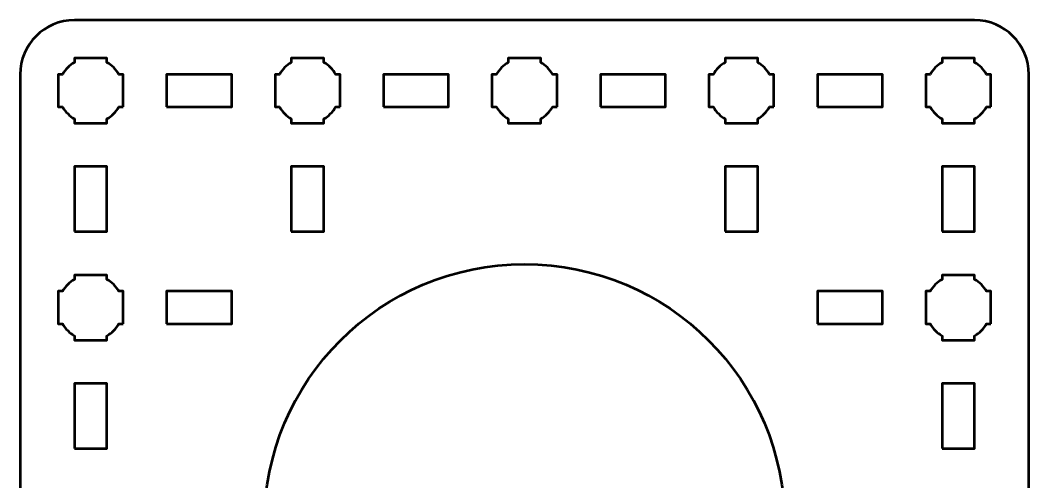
# Model space of a CAD drawing. Header units: centimetres. Extents: x -15.15 to -5.85, y -19.5 to -10.2.
# Drawn here: x -15.15 to -5.85, y -14.46 to -10.2 of the extents above; entities that cross this region are included whole.
import ezdxf

# ---------------------------------------------------------------- set-up
doc = ezdxf.new("R2010")
doc.units = ezdxf.units.CM
doc.header["$MEASUREMENT"] = 0
doc.layers.add('Layer 1', color=7, linetype='Continuous')

msp = doc.modelspace()

# ---------------------------------------------------------------- linework, layer by layer
at = {"layer": 'Layer 1', "lineweight": 53}
msp.add_ellipse((-10.5, -14.84998), major_axis=(0, 2.4), ratio=1, dxfattribs=at)
for points, knots in [([(-15.14999, -18.9999), (-15.14999, -18.9999), (-15.14999, -10.69994), (-15.14999, -10.69994), (-15.14999, -10.69994), (-15.14999, -10.42297), (-14.92689, -10.19998), (-14.64989, -10.19998), (-14.64989, -10.19998), (-14.64989, -10.19998), (-6.34998, -10.19998), (-6.34998, -10.19998), (-6.34998, -10.19998), (-6.07297, -10.19998), (-5.85002, -10.42297), (-5.85002, -10.69994), (-5.85002, -10.69994), (-5.85002, -10.69994), (-5.85002, -18.9999), (-5.85002, -18.9999), (-5.85002, -18.9999), (-5.85002, -19.2769), (-6.07297, -19.49999), (-6.34998, -19.49999), (-6.34998, -19.49999), (-6.34998, -19.49999), (-14.64989, -19.49999), (-14.64989, -19.49999), (-14.64989, -19.49999), (-14.92689, -19.49999), (-15.14999, -19.2769), (-15.14999, -18.9999)], [0, 0, 0, 0, 0.125, 0.125, 0.125, 0.125, 0.25, 0.25, 0.25, 0.25, 0.375, 0.375, 0.375, 0.375, 0.5, 0.5, 0.5, 0.5, 0.625, 0.625, 0.625, 0.625, 0.75, 0.75, 0.75, 0.75, 0.875, 0.875, 0.875, 0.875, 1, 1, 1, 1]), ([(-14.19996, -10.99994), (-14.19996, -10.99994), (-14.24007, -10.99994), (-14.24007, -10.99994), (-14.24007, -10.99994), (-14.26639, -11.04556), (-14.30441, -11.08344), (-14.34989, -11.10976), (-14.34989, -11.10976), (-14.34989, -11.10976), (-14.34989, -11.15001), (-14.34989, -11.15001), (-14.34989, -11.15001), (-14.34989, -11.15001), (-14.49996, -11.15001), (-14.49996, -11.15001), (-14.49996, -11.15001), (-14.49996, -11.15001), (-14.64989, -11.15001), (-14.64989, -11.15001), (-14.64989, -11.15001), (-14.64989, -11.15001), (-14.64989, -11.10976), (-14.64989, -11.10976), (-14.64989, -11.10976), (-14.6955, -11.08344), (-14.73343, -11.04556), (-14.75975, -10.99994), (-14.75975, -10.99994), (-14.75975, -10.99994), (-14.79996, -10.99994), (-14.79996, -10.99994), (-14.79996, -10.99994), (-14.79996, -10.99994), (-14.79996, -10.85001), (-14.79996, -10.85001), (-14.79996, -10.85001), (-14.79996, -10.85001), (-14.79996, -10.69994), (-14.79996, -10.69994), (-14.79996, -10.69994), (-14.79996, -10.69994), (-14.75975, -10.69994), (-14.75975, -10.69994), (-14.75975, -10.69994), (-14.73343, -10.65447), (-14.6955, -10.61644), (-14.64989, -10.59012), (-14.64989, -10.59012), (-14.64989, -10.59012), (-14.64989, -10.55001), (-14.64989, -10.55001), (-14.64989, -10.55001), (-14.64989, -10.55001), (-14.49996, -10.55001), (-14.49996, -10.55001), (-14.49996, -10.55001), (-14.49996, -10.55001), (-14.34989, -10.55001), (-14.34989, -10.55001), (-14.34989, -10.55001), (-14.34989, -10.55001), (-14.34989, -10.59012), (-14.34989, -10.59012), (-14.34989, -10.59012), (-14.30441, -10.61644), (-14.26639, -10.65447), (-14.24007, -10.69994), (-14.24007, -10.69994), (-14.24007, -10.69994), (-14.19996, -10.69994), (-14.19996, -10.69994), (-14.19996, -10.69994), (-14.19996, -10.69994), (-14.19996, -10.85001), (-14.19996, -10.85001), (-14.19996, -10.85001), (-14.19996, -10.85001), (-14.19996, -10.99994), (-14.19996, -10.99994)], [0, 0, 0, 0, 0.05, 0.05, 0.05, 0.05, 0.1, 0.1, 0.1, 0.1, 0.15, 0.15, 0.15, 0.15, 0.2, 0.2, 0.2, 0.2, 0.25, 0.25, 0.25, 0.25, 0.3, 0.3, 0.3, 0.3, 0.35, 0.35, 0.35, 0.35, 0.4, 0.4, 0.4, 0.4, 0.45, 0.45, 0.45, 0.45, 0.5, 0.5, 0.5, 0.5, 0.55, 0.55, 0.55, 0.55, 0.6, 0.6, 0.6, 0.6, 0.65, 0.65, 0.65, 0.65, 0.7, 0.7, 0.7, 0.7, 0.75, 0.75, 0.75, 0.75, 0.8, 0.8, 0.8, 0.8, 0.85, 0.85, 0.85, 0.85, 0.9, 0.9, 0.9, 0.9, 0.95, 0.95, 0.95, 0.95, 1, 1, 1, 1]), ([(-12.19989, -10.99994), (-12.19989, -10.99994), (-12.24015, -10.99994), (-12.24015, -10.99994), (-12.24015, -10.99994), (-12.26646, -11.04556), (-12.30449, -11.08344), (-12.34997, -11.10976), (-12.34997, -11.10976), (-12.34997, -11.10976), (-12.34997, -11.15001), (-12.34997, -11.15001), (-12.34997, -11.15001), (-12.34997, -11.15001), (-12.4999, -11.15001), (-12.4999, -11.15001), (-12.4999, -11.15001), (-12.4999, -11.15001), (-12.64997, -11.15001), (-12.64997, -11.15001), (-12.64997, -11.15001), (-12.64997, -11.15001), (-12.64997, -11.10976), (-12.64997, -11.10976), (-12.64997, -11.10976), (-12.69544, -11.08344), (-12.73347, -11.04556), (-12.75979, -10.99994), (-12.75979, -10.99994), (-12.75979, -10.99994), (-12.7999, -10.99994), (-12.7999, -10.99994), (-12.7999, -10.99994), (-12.7999, -10.99994), (-12.7999, -10.85001), (-12.7999, -10.85001), (-12.7999, -10.85001), (-12.7999, -10.85001), (-12.7999, -10.69994), (-12.7999, -10.69994), (-12.7999, -10.69994), (-12.7999, -10.69994), (-12.75979, -10.69994), (-12.75979, -10.69994), (-12.75979, -10.69994), (-12.73347, -10.65447), (-12.69544, -10.61644), (-12.64997, -10.59012), (-12.64997, -10.59012), (-12.64997, -10.59012), (-12.64997, -10.55001), (-12.64997, -10.55001), (-12.64997, -10.55001), (-12.64997, -10.55001), (-12.4999, -10.55001), (-12.4999, -10.55001), (-12.4999, -10.55001), (-12.4999, -10.55001), (-12.34997, -10.55001), (-12.34997, -10.55001), (-12.34997, -10.55001), (-12.34997, -10.55001), (-12.34997, -10.59012), (-12.34997, -10.59012), (-12.34997, -10.59012), (-12.30449, -10.61644), (-12.26646, -10.65447), (-12.24015, -10.69994), (-12.24015, -10.69994), (-12.24015, -10.69994), (-12.19989, -10.69994), (-12.19989, -10.69994), (-12.19989, -10.69994), (-12.19989, -10.69994), (-12.19989, -10.85001), (-12.19989, -10.85001), (-12.19989, -10.85001), (-12.19989, -10.85001), (-12.19989, -10.99994), (-12.19989, -10.99994)], [0, 0, 0, 0, 0.05, 0.05, 0.05, 0.05, 0.1, 0.1, 0.1, 0.1, 0.15, 0.15, 0.15, 0.15, 0.2, 0.2, 0.2, 0.2, 0.25, 0.25, 0.25, 0.25, 0.3, 0.3, 0.3, 0.3, 0.35, 0.35, 0.35, 0.35, 0.4, 0.4, 0.4, 0.4, 0.45, 0.45, 0.45, 0.45, 0.5, 0.5, 0.5, 0.5, 0.55, 0.55, 0.55, 0.55, 0.6, 0.6, 0.6, 0.6, 0.65, 0.65, 0.65, 0.65, 0.7, 0.7, 0.7, 0.7, 0.75, 0.75, 0.75, 0.75, 0.8, 0.8, 0.8, 0.8, 0.85, 0.85, 0.85, 0.85, 0.9, 0.9, 0.9, 0.9, 0.95, 0.95, 0.95, 0.95, 1, 1, 1, 1]), ([(-10.19989, -10.99994), (-10.19989, -10.99994), (-10.24015, -10.99994), (-10.24015, -10.99994), (-10.24015, -10.99994), (-10.26646, -11.04556), (-10.30449, -11.08344), (-10.34997, -11.10976), (-10.34997, -11.10976), (-10.34997, -11.10976), (-10.34997, -11.15001), (-10.34997, -11.15001), (-10.34997, -11.15001), (-10.34997, -11.15001), (-10.4999, -11.15001), (-10.4999, -11.15001), (-10.4999, -11.15001), (-10.4999, -11.15001), (-10.64997, -11.15001), (-10.64997, -11.15001), (-10.64997, -11.15001), (-10.64997, -11.15001), (-10.64997, -11.10976), (-10.64997, -11.10976), (-10.64997, -11.10976), (-10.69544, -11.08344), (-10.73347, -11.04556), (-10.75979, -10.99994), (-10.75979, -10.99994), (-10.75979, -10.99994), (-10.7999, -10.99994), (-10.7999, -10.99994), (-10.7999, -10.99994), (-10.7999, -10.99994), (-10.7999, -10.85001), (-10.7999, -10.85001), (-10.7999, -10.85001), (-10.7999, -10.85001), (-10.7999, -10.69994), (-10.7999, -10.69994), (-10.7999, -10.69994), (-10.7999, -10.69994), (-10.75979, -10.69994), (-10.75979, -10.69994), (-10.75979, -10.69994), (-10.73347, -10.65447), (-10.69544, -10.61644), (-10.64997, -10.59012), (-10.64997, -10.59012), (-10.64997, -10.59012), (-10.64997, -10.55001), (-10.64997, -10.55001), (-10.64997, -10.55001), (-10.64997, -10.55001), (-10.4999, -10.55001), (-10.4999, -10.55001), (-10.4999, -10.55001), (-10.4999, -10.55001), (-10.34997, -10.55001), (-10.34997, -10.55001), (-10.34997, -10.55001), (-10.34997, -10.55001), (-10.34997, -10.59012), (-10.34997, -10.59012), (-10.34997, -10.59012), (-10.30449, -10.61644), (-10.26646, -10.65447), (-10.24015, -10.69994), (-10.24015, -10.69994), (-10.24015, -10.69994), (-10.19989, -10.69994), (-10.19989, -10.69994), (-10.19989, -10.69994), (-10.19989, -10.69994), (-10.19989, -10.85001), (-10.19989, -10.85001), (-10.19989, -10.85001), (-10.19989, -10.85001), (-10.19989, -10.99994), (-10.19989, -10.99994)], [0, 0, 0, 0, 0.05, 0.05, 0.05, 0.05, 0.1, 0.1, 0.1, 0.1, 0.15, 0.15, 0.15, 0.15, 0.2, 0.2, 0.2, 0.2, 0.25, 0.25, 0.25, 0.25, 0.3, 0.3, 0.3, 0.3, 0.35, 0.35, 0.35, 0.35, 0.4, 0.4, 0.4, 0.4, 0.45, 0.45, 0.45, 0.45, 0.5, 0.5, 0.5, 0.5, 0.55, 0.55, 0.55, 0.55, 0.6, 0.6, 0.6, 0.6, 0.65, 0.65, 0.65, 0.65, 0.7, 0.7, 0.7, 0.7, 0.75, 0.75, 0.75, 0.75, 0.8, 0.8, 0.8, 0.8, 0.85, 0.85, 0.85, 0.85, 0.9, 0.9, 0.9, 0.9, 0.95, 0.95, 0.95, 0.95, 1, 1, 1, 1]), ([(-8.19989, -10.99994), (-8.19989, -10.99994), (-8.24015, -10.99994), (-8.24015, -10.99994), (-8.24015, -10.99994), (-8.26646, -11.04556), (-8.30449, -11.08344), (-8.34997, -11.10976), (-8.34997, -11.10976), (-8.34997, -11.10976), (-8.34997, -11.15001), (-8.34997, -11.15001), (-8.34997, -11.15001), (-8.34997, -11.15001), (-8.4999, -11.15001), (-8.4999, -11.15001), (-8.4999, -11.15001), (-8.4999, -11.15001), (-8.64997, -11.15001), (-8.64997, -11.15001), (-8.64997, -11.15001), (-8.64997, -11.15001), (-8.64997, -11.10976), (-8.64997, -11.10976), (-8.64997, -11.10976), (-8.69544, -11.08344), (-8.73347, -11.04556), (-8.75979, -10.99994), (-8.75979, -10.99994), (-8.75979, -10.99994), (-8.7999, -10.99994), (-8.7999, -10.99994), (-8.7999, -10.99994), (-8.7999, -10.99994), (-8.7999, -10.85001), (-8.7999, -10.85001), (-8.7999, -10.85001), (-8.7999, -10.85001), (-8.7999, -10.69994), (-8.7999, -10.69994), (-8.7999, -10.69994), (-8.7999, -10.69994), (-8.75979, -10.69994), (-8.75979, -10.69994), (-8.75979, -10.69994), (-8.73347, -10.65447), (-8.69544, -10.61644), (-8.64997, -10.59012), (-8.64997, -10.59012), (-8.64997, -10.59012), (-8.64997, -10.55001), (-8.64997, -10.55001), (-8.64997, -10.55001), (-8.64997, -10.55001), (-8.4999, -10.55001), (-8.4999, -10.55001), (-8.4999, -10.55001), (-8.4999, -10.55001), (-8.34997, -10.55001), (-8.34997, -10.55001), (-8.34997, -10.55001), (-8.34997, -10.55001), (-8.34997, -10.59012), (-8.34997, -10.59012), (-8.34997, -10.59012), (-8.30449, -10.61644), (-8.26646, -10.65447), (-8.24015, -10.69994), (-8.24015, -10.69994), (-8.24015, -10.69994), (-8.19989, -10.69994), (-8.19989, -10.69994), (-8.19989, -10.69994), (-8.19989, -10.69994), (-8.19989, -10.85001), (-8.19989, -10.85001), (-8.19989, -10.85001), (-8.19989, -10.85001), (-8.19989, -10.99994), (-8.19989, -10.99994)], [0, 0, 0, 0, 0.05, 0.05, 0.05, 0.05, 0.1, 0.1, 0.1, 0.1, 0.15, 0.15, 0.15, 0.15, 0.2, 0.2, 0.2, 0.2, 0.25, 0.25, 0.25, 0.25, 0.3, 0.3, 0.3, 0.3, 0.35, 0.35, 0.35, 0.35, 0.4, 0.4, 0.4, 0.4, 0.45, 0.45, 0.45, 0.45, 0.5, 0.5, 0.5, 0.5, 0.55, 0.55, 0.55, 0.55, 0.6, 0.6, 0.6, 0.6, 0.65, 0.65, 0.65, 0.65, 0.7, 0.7, 0.7, 0.7, 0.75, 0.75, 0.75, 0.75, 0.8, 0.8, 0.8, 0.8, 0.85, 0.85, 0.85, 0.85, 0.9, 0.9, 0.9, 0.9, 0.95, 0.95, 0.95, 0.95, 1, 1, 1, 1]), ([(-6.19989, -10.99994), (-6.19989, -10.99994), (-6.24015, -10.99994), (-6.24015, -10.99994), (-6.24015, -10.99994), (-6.26646, -11.04556), (-6.30449, -11.08344), (-6.34997, -11.10976), (-6.34997, -11.10976), (-6.34997, -11.10976), (-6.34997, -11.15001), (-6.34997, -11.15001), (-6.34997, -11.15001), (-6.34997, -11.15001), (-6.4999, -11.15001), (-6.4999, -11.15001), (-6.4999, -11.15001), (-6.4999, -11.15001), (-6.64997, -11.15001), (-6.64997, -11.15001), (-6.64997, -11.15001), (-6.64997, -11.15001), (-6.64997, -11.10976), (-6.64997, -11.10976), (-6.64997, -11.10976), (-6.69544, -11.08344), (-6.73347, -11.04556), (-6.75979, -10.99994), (-6.75979, -10.99994), (-6.75979, -10.99994), (-6.7999, -10.99994), (-6.7999, -10.99994), (-6.7999, -10.99994), (-6.7999, -10.99994), (-6.7999, -10.85001), (-6.7999, -10.85001), (-6.7999, -10.85001), (-6.7999, -10.85001), (-6.7999, -10.69994), (-6.7999, -10.69994), (-6.7999, -10.69994), (-6.7999, -10.69994), (-6.75979, -10.69994), (-6.75979, -10.69994), (-6.75979, -10.69994), (-6.73347, -10.65447), (-6.69544, -10.61644), (-6.64997, -10.59012), (-6.64997, -10.59012), (-6.64997, -10.59012), (-6.64997, -10.55001), (-6.64997, -10.55001), (-6.64997, -10.55001), (-6.64997, -10.55001), (-6.4999, -10.55001), (-6.4999, -10.55001), (-6.4999, -10.55001), (-6.4999, -10.55001), (-6.34997, -10.55001), (-6.34997, -10.55001), (-6.34997, -10.55001), (-6.34997, -10.55001), (-6.34997, -10.59012), (-6.34997, -10.59012), (-6.34997, -10.59012), (-6.30449, -10.61644), (-6.26646, -10.65447), (-6.24015, -10.69994), (-6.24015, -10.69994), (-6.24015, -10.69994), (-6.19989, -10.69994), (-6.19989, -10.69994), (-6.19989, -10.69994), (-6.19989, -10.69994), (-6.19989, -10.85001), (-6.19989, -10.85001), (-6.19989, -10.85001), (-6.19989, -10.85001), (-6.19989, -10.99994), (-6.19989, -10.99994)], [0, 0, 0, 0, 0.05, 0.05, 0.05, 0.05, 0.1, 0.1, 0.1, 0.1, 0.15, 0.15, 0.15, 0.15, 0.2, 0.2, 0.2, 0.2, 0.25, 0.25, 0.25, 0.25, 0.3, 0.3, 0.3, 0.3, 0.35, 0.35, 0.35, 0.35, 0.4, 0.4, 0.4, 0.4, 0.45, 0.45, 0.45, 0.45, 0.5, 0.5, 0.5, 0.5, 0.55, 0.55, 0.55, 0.55, 0.6, 0.6, 0.6, 0.6, 0.65, 0.65, 0.65, 0.65, 0.7, 0.7, 0.7, 0.7, 0.75, 0.75, 0.75, 0.75, 0.8, 0.8, 0.8, 0.8, 0.85, 0.85, 0.85, 0.85, 0.9, 0.9, 0.9, 0.9, 0.95, 0.95, 0.95, 0.95, 1, 1, 1, 1]), ([(-13.79994, -10.99994), (-13.79994, -10.99994), (-13.79994, -10.69994), (-13.79994, -10.69994), (-13.79994, -10.69994), (-13.79994, -10.69994), (-13.19995, -10.69994), (-13.19995, -10.69994), (-13.19995, -10.69994), (-13.19995, -10.69994), (-13.19995, -10.99994), (-13.19995, -10.99994), (-13.19995, -10.99994), (-13.19995, -10.99994), (-13.79994, -10.99994), (-13.79994, -10.99994)], [0, 0, 0, 0, 0.25, 0.25, 0.25, 0.25, 0.5, 0.5, 0.5, 0.5, 0.75, 0.75, 0.75, 0.75, 1, 1, 1, 1]), ([(-11.79994, -10.99994), (-11.79994, -10.99994), (-11.79994, -10.69994), (-11.79994, -10.69994), (-11.79994, -10.69994), (-11.79994, -10.69994), (-11.19995, -10.69994), (-11.19995, -10.69994), (-11.19995, -10.69994), (-11.19995, -10.69994), (-11.19995, -10.99994), (-11.19995, -10.99994), (-11.19995, -10.99994), (-11.19995, -10.99994), (-11.79994, -10.99994), (-11.79994, -10.99994)], [0, 0, 0, 0, 0.25, 0.25, 0.25, 0.25, 0.5, 0.5, 0.5, 0.5, 0.75, 0.75, 0.75, 0.75, 1, 1, 1, 1]), ([(-9.79994, -10.99994), (-9.79994, -10.99994), (-9.79994, -10.69994), (-9.79994, -10.69994), (-9.79994, -10.69994), (-9.79994, -10.69994), (-9.19995, -10.69994), (-9.19995, -10.69994), (-9.19995, -10.69994), (-9.19995, -10.69994), (-9.19995, -10.99994), (-9.19995, -10.99994), (-9.19995, -10.99994), (-9.19995, -10.99994), (-9.79994, -10.99994), (-9.79994, -10.99994)], [0, 0, 0, 0, 0.25, 0.25, 0.25, 0.25, 0.5, 0.5, 0.5, 0.5, 0.75, 0.75, 0.75, 0.75, 1, 1, 1, 1]), ([(-7.79994, -10.99994), (-7.79994, -10.99994), (-7.79994, -10.69994), (-7.79994, -10.69994), (-7.79994, -10.69994), (-7.79994, -10.69994), (-7.19995, -10.69994), (-7.19995, -10.69994), (-7.19995, -10.69994), (-7.19995, -10.69994), (-7.19995, -10.99994), (-7.19995, -10.99994), (-7.19995, -10.99994), (-7.19995, -10.99994), (-7.79994, -10.99994), (-7.79994, -10.99994)], [0, 0, 0, 0, 0.25, 0.25, 0.25, 0.25, 0.5, 0.5, 0.5, 0.5, 0.75, 0.75, 0.75, 0.75, 1, 1, 1, 1]), ([(-14.64989, -12.14993), (-14.64989, -12.14993), (-14.64989, -11.54992), (-14.64989, -11.54992), (-14.64989, -11.54992), (-14.64989, -11.54992), (-14.34989, -11.54992), (-14.34989, -11.54992), (-14.34989, -11.54992), (-14.34989, -11.54992), (-14.34989, -12.14993), (-14.34989, -12.14993), (-14.34989, -12.14993), (-14.34989, -12.14993), (-14.64989, -12.14993), (-14.64989, -12.14993)], [0, 0, 0, 0, 0.25, 0.25, 0.25, 0.25, 0.5, 0.5, 0.5, 0.5, 0.75, 0.75, 0.75, 0.75, 1, 1, 1, 1]), ([(-12.64989, -12.14993), (-12.64989, -12.14993), (-12.64989, -11.54992), (-12.64989, -11.54992), (-12.64989, -11.54992), (-12.64989, -11.54992), (-12.34989, -11.54992), (-12.34989, -11.54992), (-12.34989, -11.54992), (-12.34989, -11.54992), (-12.34989, -12.14993), (-12.34989, -12.14993), (-12.34989, -12.14993), (-12.34989, -12.14993), (-12.64989, -12.14993), (-12.64989, -12.14993)], [0, 0, 0, 0, 0.25, 0.25, 0.25, 0.25, 0.5, 0.5, 0.5, 0.5, 0.75, 0.75, 0.75, 0.75, 1, 1, 1, 1]), ([(-8.64989, -12.14993), (-8.64989, -12.14993), (-8.64989, -11.54992), (-8.64989, -11.54992), (-8.64989, -11.54992), (-8.64989, -11.54992), (-8.34989, -11.54992), (-8.34989, -11.54992), (-8.34989, -11.54992), (-8.34989, -11.54992), (-8.34989, -12.14993), (-8.34989, -12.14993), (-8.34989, -12.14993), (-8.34989, -12.14993), (-8.64989, -12.14993), (-8.64989, -12.14993)], [0, 0, 0, 0, 0.25, 0.25, 0.25, 0.25, 0.5, 0.5, 0.5, 0.5, 0.75, 0.75, 0.75, 0.75, 1, 1, 1, 1]), ([(-6.64989, -12.14993), (-6.64989, -12.14993), (-6.64989, -11.54992), (-6.64989, -11.54992), (-6.64989, -11.54992), (-6.64989, -11.54992), (-6.34989, -11.54992), (-6.34989, -11.54992), (-6.34989, -11.54992), (-6.34989, -11.54992), (-6.34989, -12.14993), (-6.34989, -12.14993), (-6.34989, -12.14993), (-6.34989, -12.14993), (-6.64989, -12.14993), (-6.64989, -12.14993)], [0, 0, 0, 0, 0.25, 0.25, 0.25, 0.25, 0.5, 0.5, 0.5, 0.5, 0.75, 0.75, 0.75, 0.75, 1, 1, 1, 1]), ([(-14.19996, -12.99994), (-14.19996, -12.99994), (-14.24007, -12.99994), (-14.24007, -12.99994), (-14.24007, -12.99994), (-14.26639, -13.04556), (-14.30441, -13.08344), (-14.34989, -13.10976), (-14.34989, -13.10976), (-14.34989, -13.10976), (-14.34989, -13.15001), (-14.34989, -13.15001), (-14.34989, -13.15001), (-14.34989, -13.15001), (-14.49996, -13.15001), (-14.49996, -13.15001), (-14.49996, -13.15001), (-14.49996, -13.15001), (-14.64989, -13.15001), (-14.64989, -13.15001), (-14.64989, -13.15001), (-14.64989, -13.15001), (-14.64989, -13.10976), (-14.64989, -13.10976), (-14.64989, -13.10976), (-14.6955, -13.08344), (-14.73343, -13.04556), (-14.75975, -12.99994), (-14.75975, -12.99994), (-14.75975, -12.99994), (-14.79996, -12.99994), (-14.79996, -12.99994), (-14.79996, -12.99994), (-14.79996, -12.99994), (-14.79996, -12.85001), (-14.79996, -12.85001), (-14.79996, -12.85001), (-14.79996, -12.85001), (-14.79996, -12.69994), (-14.79996, -12.69994), (-14.79996, -12.69994), (-14.79996, -12.69994), (-14.75975, -12.69994), (-14.75975, -12.69994), (-14.75975, -12.69994), (-14.73343, -12.65447), (-14.6955, -12.61644), (-14.64989, -12.59012), (-14.64989, -12.59012), (-14.64989, -12.59012), (-14.64989, -12.55001), (-14.64989, -12.55001), (-14.64989, -12.55001), (-14.64989, -12.55001), (-14.49996, -12.55001), (-14.49996, -12.55001), (-14.49996, -12.55001), (-14.49996, -12.55001), (-14.34989, -12.55001), (-14.34989, -12.55001), (-14.34989, -12.55001), (-14.34989, -12.55001), (-14.34989, -12.59012), (-14.34989, -12.59012), (-14.34989, -12.59012), (-14.30441, -12.61644), (-14.26639, -12.65447), (-14.24007, -12.69994), (-14.24007, -12.69994), (-14.24007, -12.69994), (-14.19996, -12.69994), (-14.19996, -12.69994), (-14.19996, -12.69994), (-14.19996, -12.69994), (-14.19996, -12.85001), (-14.19996, -12.85001), (-14.19996, -12.85001), (-14.19996, -12.85001), (-14.19996, -12.99994), (-14.19996, -12.99994)], [0, 0, 0, 0, 0.05, 0.05, 0.05, 0.05, 0.1, 0.1, 0.1, 0.1, 0.15, 0.15, 0.15, 0.15, 0.2, 0.2, 0.2, 0.2, 0.25, 0.25, 0.25, 0.25, 0.3, 0.3, 0.3, 0.3, 0.35, 0.35, 0.35, 0.35, 0.4, 0.4, 0.4, 0.4, 0.45, 0.45, 0.45, 0.45, 0.5, 0.5, 0.5, 0.5, 0.55, 0.55, 0.55, 0.55, 0.6, 0.6, 0.6, 0.6, 0.65, 0.65, 0.65, 0.65, 0.7, 0.7, 0.7, 0.7, 0.75, 0.75, 0.75, 0.75, 0.8, 0.8, 0.8, 0.8, 0.85, 0.85, 0.85, 0.85, 0.9, 0.9, 0.9, 0.9, 0.95, 0.95, 0.95, 0.95, 1, 1, 1, 1]), ([(-6.19996, -12.99994), (-6.19996, -12.99994), (-6.24007, -12.99994), (-6.24007, -12.99994), (-6.24007, -12.99994), (-6.26639, -13.04556), (-6.30441, -13.08344), (-6.34989, -13.10976), (-6.34989, -13.10976), (-6.34989, -13.10976), (-6.34989, -13.15001), (-6.34989, -13.15001), (-6.34989, -13.15001), (-6.34989, -13.15001), (-6.49996, -13.15001), (-6.49996, -13.15001), (-6.49996, -13.15001), (-6.49996, -13.15001), (-6.64989, -13.15001), (-6.64989, -13.15001), (-6.64989, -13.15001), (-6.64989, -13.15001), (-6.64989, -13.10976), (-6.64989, -13.10976), (-6.64989, -13.10976), (-6.6955, -13.08344), (-6.73343, -13.04556), (-6.75975, -12.99994), (-6.75975, -12.99994), (-6.75975, -12.99994), (-6.79996, -12.99994), (-6.79996, -12.99994), (-6.79996, -12.99994), (-6.79996, -12.99994), (-6.79996, -12.85001), (-6.79996, -12.85001), (-6.79996, -12.85001), (-6.79996, -12.85001), (-6.79996, -12.69994), (-6.79996, -12.69994), (-6.79996, -12.69994), (-6.79996, -12.69994), (-6.75975, -12.69994), (-6.75975, -12.69994), (-6.75975, -12.69994), (-6.73343, -12.65447), (-6.6955, -12.61644), (-6.64989, -12.59012), (-6.64989, -12.59012), (-6.64989, -12.59012), (-6.64989, -12.55001), (-6.64989, -12.55001), (-6.64989, -12.55001), (-6.64989, -12.55001), (-6.49996, -12.55001), (-6.49996, -12.55001), (-6.49996, -12.55001), (-6.49996, -12.55001), (-6.34989, -12.55001), (-6.34989, -12.55001), (-6.34989, -12.55001), (-6.34989, -12.55001), (-6.34989, -12.59012), (-6.34989, -12.59012), (-6.34989, -12.59012), (-6.30441, -12.61644), (-6.26639, -12.65447), (-6.24007, -12.69994), (-6.24007, -12.69994), (-6.24007, -12.69994), (-6.19996, -12.69994), (-6.19996, -12.69994), (-6.19996, -12.69994), (-6.19996, -12.69994), (-6.19996, -12.85001), (-6.19996, -12.85001), (-6.19996, -12.85001), (-6.19996, -12.85001), (-6.19996, -12.99994), (-6.19996, -12.99994)], [0, 0, 0, 0, 0.05, 0.05, 0.05, 0.05, 0.1, 0.1, 0.1, 0.1, 0.15, 0.15, 0.15, 0.15, 0.2, 0.2, 0.2, 0.2, 0.25, 0.25, 0.25, 0.25, 0.3, 0.3, 0.3, 0.3, 0.35, 0.35, 0.35, 0.35, 0.4, 0.4, 0.4, 0.4, 0.45, 0.45, 0.45, 0.45, 0.5, 0.5, 0.5, 0.5, 0.55, 0.55, 0.55, 0.55, 0.6, 0.6, 0.6, 0.6, 0.65, 0.65, 0.65, 0.65, 0.7, 0.7, 0.7, 0.7, 0.75, 0.75, 0.75, 0.75, 0.8, 0.8, 0.8, 0.8, 0.85, 0.85, 0.85, 0.85, 0.9, 0.9, 0.9, 0.9, 0.95, 0.95, 0.95, 0.95, 1, 1, 1, 1]), ([(-13.79994, -12.99994), (-13.79994, -12.99994), (-13.79994, -12.69994), (-13.79994, -12.69994), (-13.79994, -12.69994), (-13.79994, -12.69994), (-13.19995, -12.69994), (-13.19995, -12.69994), (-13.19995, -12.69994), (-13.19995, -12.69994), (-13.19995, -12.99994), (-13.19995, -12.99994), (-13.19995, -12.99994), (-13.19995, -12.99994), (-13.79994, -12.99994), (-13.79994, -12.99994)], [0, 0, 0, 0, 0.25, 0.25, 0.25, 0.25, 0.5, 0.5, 0.5, 0.5, 0.75, 0.75, 0.75, 0.75, 1, 1, 1, 1]), ([(-7.79994, -12.99994), (-7.79994, -12.99994), (-7.79994, -12.69994), (-7.79994, -12.69994), (-7.79994, -12.69994), (-7.79994, -12.69994), (-7.19995, -12.69994), (-7.19995, -12.69994), (-7.19995, -12.69994), (-7.19995, -12.69994), (-7.19995, -12.99994), (-7.19995, -12.99994), (-7.19995, -12.99994), (-7.19995, -12.99994), (-7.79994, -12.99994), (-7.79994, -12.99994)], [0, 0, 0, 0, 0.25, 0.25, 0.25, 0.25, 0.5, 0.5, 0.5, 0.5, 0.75, 0.75, 0.75, 0.75, 1, 1, 1, 1]), ([(-14.64989, -14.14993), (-14.64989, -14.14993), (-14.64989, -13.54992), (-14.64989, -13.54992), (-14.64989, -13.54992), (-14.64989, -13.54992), (-14.34989, -13.54992), (-14.34989, -13.54992), (-14.34989, -13.54992), (-14.34989, -13.54992), (-14.34989, -14.14993), (-14.34989, -14.14993), (-14.34989, -14.14993), (-14.34989, -14.14993), (-14.64989, -14.14993), (-14.64989, -14.14993)], [0, 0, 0, 0, 0.25, 0.25, 0.25, 0.25, 0.5, 0.5, 0.5, 0.5, 0.75, 0.75, 0.75, 0.75, 1, 1, 1, 1]), ([(-6.64989, -14.14993), (-6.64989, -14.14993), (-6.64989, -13.54992), (-6.64989, -13.54992), (-6.64989, -13.54992), (-6.64989, -13.54992), (-6.34989, -13.54992), (-6.34989, -13.54992), (-6.34989, -13.54992), (-6.34989, -13.54992), (-6.34989, -14.14993), (-6.34989, -14.14993), (-6.34989, -14.14993), (-6.34989, -14.14993), (-6.64989, -14.14993), (-6.64989, -14.14993)], [0, 0, 0, 0, 0.25, 0.25, 0.25, 0.25, 0.5, 0.5, 0.5, 0.5, 0.75, 0.75, 0.75, 0.75, 1, 1, 1, 1])]:
    msp.add_open_spline(points, degree=3, knots=knots, dxfattribs=at)

doc.saveas('drawing.dxf')
